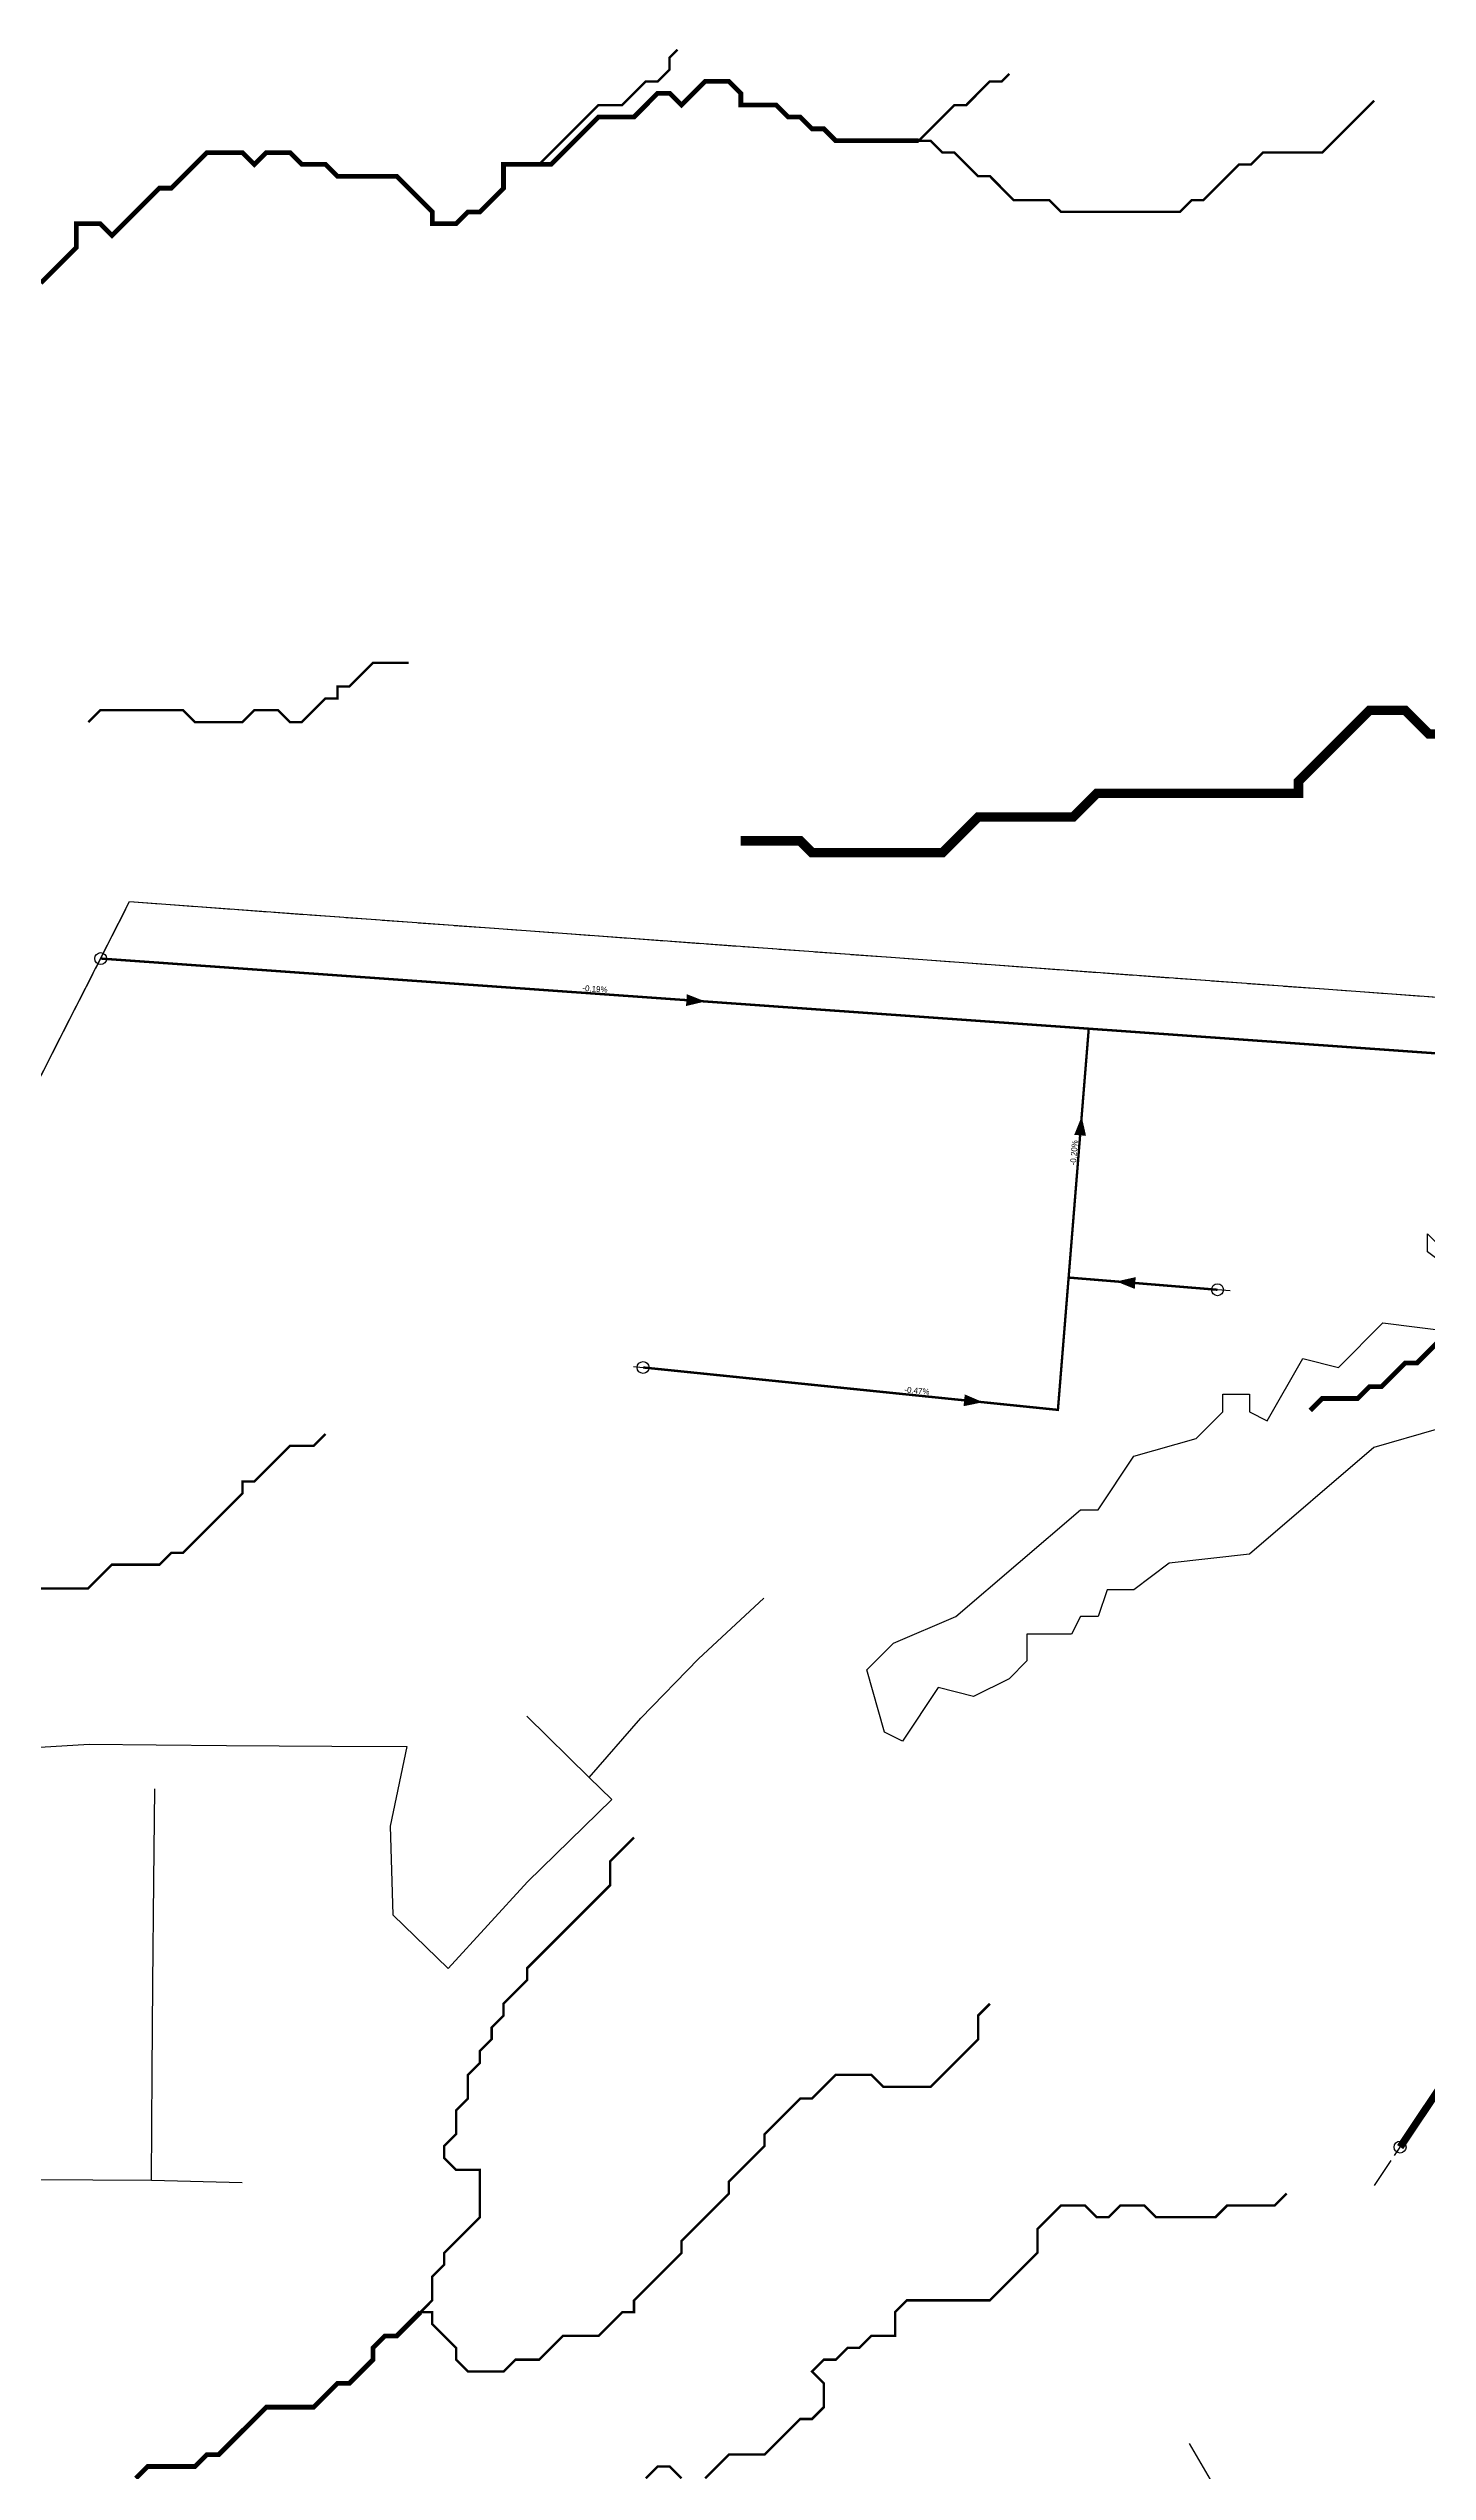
# Model space of a CAD drawing. Header units: metres. Extents: x 442821 to 452274, y 2561971 to 2571293.
# Drawn here: x 445550 to 446015, y 2567151 to 2567968 of the extents above; entities that cross this region are included whole.
import ezdxf
from ezdxf.enums import TextEntityAlignment as Align

# ---------------------------------------------------------------- set-up
doc = ezdxf.new("R2010")
doc.units = ezdxf.units.M
doc.header["$LTSCALE"] = 8
doc.linetypes.add('DASHDOT', pattern=[3.556, 2.54, -0.508, 0, -0.508])
doc.linetypes.add('DASHED', pattern=[1.524, 1.27, -0.254])
for name, color, linetype in [('A_ARROWS', 7, 'Continuous'), ('A_BUILT_2006', 252, 'Continuous'), ('A_CATCHMENTS', 7, 'Continuous'), ('A_ENVELOPE', 3, 'Continuous'), ('A_GRADIENT', 8, 'Continuous'), ('A_HEAD_GAP', 8, 'Continuous'), ('A_HEADS', 8, 'Continuous'), ('A_LATERAL', 7, 'Continuous'), ('A_STREAMS', 5, 'Continuous'), ('A_SUBMAIN', 7, 'Continuous'), ('A_WADI', 4, 'Continuous')]:
    doc.layers.add(name, color=color, linetype=linetype)

msp = doc.modelspace()

# ---------------------------------------------------------------- linework, layer by layer
at = {"layer": 'A_ARROWS', "color": 1}
for points in [[(445771.35, 2567646.39), (445764.83, 2567644.85), (445765.11, 2567648.84)], [(445898.24, 2567607.63), (445899.72, 2567601.09), (445895.73, 2567601.41)], [(445909.93, 2567551.97), (445916.47, 2567553.44), (445916.15, 2567549.45)], [(445864.98, 2567511.25), (445858.41, 2567509.91), (445858.82, 2567513.89)]]:
    msp.add_solid(points, dxfattribs=at)
at = {"layer": 'A_BUILT_2006', "color": 252}
for points in [[(445769.1, 2567424.71), (445791.02, 2567445.17)], [(445749.55, 2567404.74), (445769.1, 2567424.71)], [(445732.22, 2567384.69), (445711.2, 2567405.34)], [(445732.22, 2567384.69), (445749.55, 2567404.74)], [(445543.21, 2567394.75), (445563.59, 2567395.89)], [(445563.59, 2567395.89), (445586.21, 2567395.76)], [(445586.21, 2567395.76), (445609.93, 2567395.55)], [(445609.93, 2567395.55), (445645.38, 2567395.23)], [(445645.38, 2567395.23), (445670.67, 2567395.15)], [(445670.67, 2567395.15), (445665.06, 2567368.27)], [(445585.42, 2567349.8), (445585.7, 2567380.84)], [(445739.81, 2567377.3), (445732.22, 2567384.69)], [(445711.39, 2567349.48), (445739.81, 2567377.3)], [(445665.06, 2567368.27), (445665.96, 2567338.43)], [(445585.11, 2567315.1), (445585.42, 2567349.8)], [(445684.69, 2567320.3), (445711.39, 2567349.48)], [(445665.96, 2567338.43), (445684.69, 2567320.3)], [(445584.84, 2567285.29), (445585.11, 2567315.1)], [(445584.62, 2567248.97), (445584.84, 2567285.29)], [(445542.88, 2567249.19), (445564.86, 2567249.07)], [(445564.86, 2567249.07), (445584.62, 2567248.97)], [(445584.62, 2567248.97), (445615.19, 2567248.1)], [(445949.54, 2567134.51), (445934.6, 2567160.12)]]:
    msp.add_lwpolyline(points, dxfattribs=at)
at = {"layer": 'A_CATCHMENTS', "color": 1, "linetype": 'DASHED'}
msp.add_lwpolyline([(443922.94, 2562555.55), (443114.8, 2564922.91), (443209.88, 2566349.03), (444250.94, 2566757.85), (444822.46, 2567173.82), (445231.12, 2567163.27), (445231.12, 2567163.27), (445237.14, 2567172.34), (445244.51, 2567184.42), (445254.96, 2567200.18), (445266.23, 2567215.96), (445278.34, 2567231.76), (445291.28, 2567247.57), (445305.05, 2567263.4), (445319.65, 2567279.24), (445363.42, 2567324.2), (445388.2, 2567348.51), (445356.01, 2567395.87), (445444.13, 2567418.61), (445577.23, 2567680.07), (447425.06, 2567544.86)], dxfattribs=at)
at = {"layer": 'A_ENVELOPE', "color": 3}
msp.add_lwpolyline([(443922.94, 2562555.55), (443114.8, 2564922.91), (443209.88, 2566349.03), (444250.94, 2566757.85), (445002.03, 2567304.52), (445444.13, 2567418.61), (445577.23, 2567680.07), (447477.54, 2567541.02)], dxfattribs=at)
at = {"layer": 'A_HEAD_GAP', "color": 8, "linetype": 'DASHED'}
for points in [[(445948.3, 2567548.82), (445944.04, 2567549.17)], [(445747.09, 2567523.31), (445750.37, 2567522.97)], [(445996.94, 2567247.12), (446005.62, 2567260.08)]]:
    msp.add_lwpolyline(points, dxfattribs=at)
at = {"layer": 'A_HEADS', "color": 1}
for centre in [(445567.46, 2567660.86), (445944.04, 2567549.17), (445750.37, 2567522.97), (446005.62, 2567260.08)]:
    msp.add_circle(centre, 2, dxfattribs=at)
at = {"layer": 'A_LATERAL', "color": 1, "linetype": 'DASHDOT', "const_width": 0.8}
for points in [[(445567.46, 2567660.86), (445900.63, 2567637.21)], [(445893.84, 2567553.29), (445900.63, 2567637.21)], [(445900.63, 2567637.21), (446189.12, 2567616.73)], [(445750.37, 2567522.97), (445890.23, 2567508.67), (445893.84, 2567553.29)], [(445944.04, 2567549.17), (445893.84, 2567553.29)]]:
    msp.add_lwpolyline(points, dxfattribs=at)
at = {"layer": 'A_STREAMS', "color": 5}
for points, const_width in [([(445762, 2567967.35), (445759.3, 2567964.66), (445759.3, 2567960.66), (445755.3, 2567956.66), (445751.3, 2567956.66), (445747.3, 2567952.66), (445743.3, 2567948.65), (445739.3, 2567948.65), (445735.3, 2567948.65), (445731.3, 2567944.65), (445727.3, 2567940.65), (445723.3, 2567936.65), (445719.3, 2567932.65), (445715.3, 2567928.65)], 0.8), ([(445843.32, 2567936.65), (445839.32, 2567936.65), (445835.32, 2567936.65), (445831.31, 2567936.65), (445827.31, 2567936.65), (445823.31, 2567936.65), (445819.31, 2567936.65), (445815.31, 2567936.65), (445811.31, 2567940.65), (445807.31, 2567940.65), (445803.31, 2567944.65), (445799.31, 2567944.65), (445795.31, 2567948.65), (445791.31, 2567948.65), (445787.31, 2567948.65), (445783.31, 2567948.65), (445783.31, 2567952.66), (445779.31, 2567956.66), (445775.31, 2567956.66), (445771.31, 2567956.66), (445767.31, 2567952.66), (445763.31, 2567948.65), (445759.3, 2567952.66), (445755.3, 2567952.66), (445751.3, 2567948.65), (445747.3, 2567944.65), (445743.3, 2567944.65), (445739.3, 2567944.65), (445735.3, 2567944.65), (445731.3, 2567940.65), (445727.3, 2567936.65), (445723.3, 2567932.65), (445719.3, 2567928.65), (445715.3, 2567928.65)], 1.6), ([(445873.83, 2567959.17), (445871.32, 2567956.66), (445867.32, 2567956.66), (445863.32, 2567952.66), (445859.32, 2567948.65), (445855.32, 2567948.65), (445851.32, 2567944.65), (445847.32, 2567940.65), (445843.32, 2567936.65)], 0.8), ([(445996.85, 2567950.17), (445995.34, 2567948.65), (445991.34, 2567944.65), (445987.34, 2567940.65), (445983.34, 2567936.65), (445979.33, 2567932.65), (445975.33, 2567932.65), (445971.33, 2567932.65), (445967.33, 2567932.65), (445963.33, 2567932.65), (445959.33, 2567932.65), (445955.33, 2567928.65), (445951.33, 2567928.65), (445947.33, 2567924.65), (445943.33, 2567920.64), (445939.33, 2567916.64), (445935.33, 2567916.64), (445931.33, 2567912.64), (445927.33, 2567912.64), (445923.33, 2567912.64), (445919.33, 2567912.64), (445915.33, 2567912.64), (445911.33, 2567912.64), (445907.32, 2567912.64), (445903.32, 2567912.64), (445899.32, 2567912.64), (445895.32, 2567912.64), (445891.32, 2567912.64), (445887.32, 2567916.64), (445883.32, 2567916.64), (445879.32, 2567916.64), (445875.32, 2567916.64), (445871.32, 2567920.64), (445867.32, 2567924.65), (445863.32, 2567924.65), (445859.32, 2567928.65), (445855.32, 2567932.65), (445851.32, 2567932.65), (445847.32, 2567936.65), (445843.32, 2567936.65)], 0.8), ([(445715.3, 2567928.65), (445711.3, 2567928.65), (445707.3, 2567928.65), (445703.3, 2567928.65), (445703.3, 2567924.65), (445703.3, 2567920.64), (445699.3, 2567916.64), (445695.3, 2567912.64), (445691.3, 2567912.64), (445687.29, 2567908.64), (445683.29, 2567908.64), (445679.29, 2567908.64), (445679.29, 2567912.64), (445675.29, 2567916.64), (445671.29, 2567920.64), (445667.29, 2567924.65), (445663.29, 2567924.65), (445659.29, 2567924.65), (445655.29, 2567924.65), (445651.29, 2567924.65), (445647.29, 2567924.65), (445643.29, 2567928.65), (445639.29, 2567928.65), (445635.29, 2567928.65), (445631.29, 2567932.65), (445627.29, 2567932.65), (445623.29, 2567932.65), (445619.29, 2567928.65), (445615.28, 2567932.65), (445611.28, 2567932.65), (445607.28, 2567932.65), (445603.28, 2567932.65), (445599.28, 2567928.65), (445595.28, 2567924.65), (445591.28, 2567920.64), (445587.28, 2567920.64), (445583.28, 2567916.64), (445579.28, 2567912.64), (445575.28, 2567908.64), (445571.28, 2567904.64), (445567.28, 2567908.64), (445563.28, 2567908.64), (445559.28, 2567908.64), (445559.28, 2567904.64), (445559.28, 2567900.64), (445555.28, 2567896.64), (445551.28, 2567892.63), (445547.28, 2567888.63)], 1.6), ([(445671.29, 2567760.59), (445667.29, 2567760.59), (445663.29, 2567760.59), (445659.29, 2567760.59), (445655.29, 2567756.59), (445651.29, 2567752.59), (445647.29, 2567752.59), (445647.29, 2567748.58), (445643.29, 2567748.58), (445639.29, 2567744.58), (445635.29, 2567740.58), (445631.29, 2567740.58), (445627.29, 2567744.58), (445623.29, 2567744.58), (445619.29, 2567744.58), (445615.28, 2567740.58), (445611.28, 2567740.58), (445607.28, 2567740.58), (445603.28, 2567740.58), (445599.28, 2567740.58), (445595.28, 2567744.58), (445591.28, 2567744.58), (445587.28, 2567744.58), (445583.28, 2567744.58), (445579.28, 2567744.58), (445575.28, 2567744.58), (445571.28, 2567744.58), (445567.28, 2567744.58), (445563.28, 2567740.58)], 0.8), ([(446019.34, 2567736.58), (446015.34, 2567736.58), (446011.34, 2567740.58), (446007.34, 2567744.58), (446003.34, 2567744.58), (445999.34, 2567744.58), (445995.34, 2567744.58), (445991.34, 2567740.58), (445987.34, 2567736.58), (445983.34, 2567732.58), (445979.33, 2567728.58), (445975.33, 2567724.58), (445971.33, 2567720.57), (445971.33, 2567716.57), (445967.33, 2567716.57), (445963.33, 2567716.57), (445959.33, 2567716.57), (445955.33, 2567716.57), (445951.33, 2567716.57), (445947.33, 2567716.57), (445943.33, 2567716.57), (445939.33, 2567716.57), (445935.33, 2567716.57), (445931.33, 2567716.57), (445927.33, 2567716.57), (445923.33, 2567716.57), (445919.33, 2567716.57), (445915.33, 2567716.57), (445911.33, 2567716.57), (445907.32, 2567716.57), (445903.32, 2567716.57), (445899.32, 2567712.57), (445895.32, 2567708.57), (445891.32, 2567708.57), (445887.32, 2567708.57), (445883.32, 2567708.57), (445879.32, 2567708.57), (445875.32, 2567708.57), (445871.32, 2567708.57), (445867.32, 2567708.57), (445863.32, 2567708.57), (445859.32, 2567704.57), (445855.32, 2567700.57), (445851.32, 2567696.57), (445847.32, 2567696.57), (445843.32, 2567696.57), (445839.32, 2567696.57), (445835.32, 2567696.57), (445831.31, 2567696.57), (445827.31, 2567696.57), (445823.31, 2567696.57), (445819.31, 2567696.57), (445815.31, 2567696.57), (445811.31, 2567696.57), (445807.31, 2567696.57), (445803.31, 2567700.57), (445799.31, 2567700.57), (445795.31, 2567700.57), (445791.31, 2567700.57), (445787.31, 2567700.57), (445783.31, 2567700.57)], 3.2), ([(446027.34, 2567540.51), (446023.34, 2567536.51), (446019.34, 2567532.51), (446015.34, 2567528.51), (446011.34, 2567524.51), (446007.34, 2567524.51), (446003.34, 2567520.5), (445999.34, 2567516.5), (445995.34, 2567516.5), (445991.34, 2567512.5), (445987.34, 2567512.5), (445983.34, 2567512.5), (445979.33, 2567512.5), (445975.33, 2567508.5)], 1.6), ([(445643.29, 2567500.5), (445639.29, 2567496.5), (445635.29, 2567496.5), (445631.29, 2567496.5), (445627.29, 2567492.5), (445623.29, 2567488.49), (445619.29, 2567484.49), (445615.28, 2567484.49), (445615.28, 2567480.49), (445611.28, 2567476.49), (445607.28, 2567472.49), (445603.28, 2567468.49), (445599.28, 2567464.49), (445595.28, 2567460.48), (445591.28, 2567460.48), (445587.28, 2567456.48), (445583.28, 2567456.48), (445579.28, 2567456.48), (445575.28, 2567456.48), (445571.28, 2567456.48), (445567.28, 2567452.48), (445563.28, 2567448.48), (445559.28, 2567448.48), (445555.28, 2567448.48), (445551.28, 2567448.48), (445547.28, 2567448.48)], 0.8), ([(445747.3, 2567364.45), (445743.3, 2567360.45), (445739.3, 2567356.45), (445739.3, 2567352.45), (445739.3, 2567348.44), (445735.3, 2567344.44), (445731.3, 2567340.44), (445727.3, 2567336.44), (445723.3, 2567332.44), (445719.3, 2567328.44), (445715.3, 2567324.44), (445711.3, 2567320.44), (445711.3, 2567316.43), (445707.3, 2567312.43), (445703.3, 2567308.43), (445703.3, 2567304.43), (445699.3, 2567300.43), (445699.3, 2567296.43), (445695.3, 2567292.43), (445695.3, 2567288.42), (445691.3, 2567284.42), (445691.3, 2567280.42), (445691.3, 2567276.42), (445687.29, 2567272.42), (445687.29, 2567268.42), (445687.29, 2567264.42), (445683.29, 2567260.41), (445683.29, 2567256.41), (445687.29, 2567252.41), (445691.3, 2567252.41), (445695.3, 2567252.41), (445695.3, 2567248.41), (445695.3, 2567244.41), (445695.3, 2567240.41), (445695.3, 2567236.41), (445691.3, 2567232.4), (445687.29, 2567228.4), (445683.29, 2567224.4), (445683.29, 2567220.4), (445679.29, 2567216.4), (445679.29, 2567212.4), (445679.29, 2567208.4), (445675.29, 2567204.39)], 0.8), ([(445867.32, 2567308.43), (445863.32, 2567304.43), (445863.32, 2567300.43), (445863.32, 2567296.43), (445859.32, 2567292.43), (445855.32, 2567288.42), (445851.32, 2567284.42), (445847.32, 2567280.42), (445843.32, 2567280.42), (445839.32, 2567280.42), (445835.32, 2567280.42), (445831.31, 2567280.42), (445827.31, 2567284.42), (445823.31, 2567284.42), (445819.31, 2567284.42), (445815.31, 2567284.42), (445811.31, 2567280.42), (445807.31, 2567276.42), (445803.31, 2567276.42), (445799.31, 2567272.42), (445795.31, 2567268.42), (445791.31, 2567264.42), (445791.31, 2567260.41), (445787.31, 2567256.41), (445783.31, 2567252.41), (445779.31, 2567248.41), (445779.31, 2567244.41), (445775.31, 2567240.41), (445771.31, 2567236.41), (445767.31, 2567232.4), (445763.31, 2567228.4), (445763.31, 2567224.4), (445759.3, 2567220.4), (445755.3, 2567216.4), (445751.3, 2567212.4), (445747.3, 2567208.4), (445747.3, 2567204.39), (445743.3, 2567204.39), (445739.3, 2567200.39), (445735.3, 2567196.39), (445731.3, 2567196.39), (445727.3, 2567196.39), (445723.3, 2567196.39), (445719.3, 2567192.39), (445715.3, 2567188.39), (445711.3, 2567188.39), (445707.3, 2567188.39), (445703.3, 2567184.39), (445699.3, 2567184.39), (445695.3, 2567184.39), (445691.3, 2567184.39), (445687.29, 2567188.39), (445687.29, 2567192.39), (445683.29, 2567196.39), (445679.29, 2567200.39), (445679.29, 2567204.39), (445675.29, 2567204.39)], 0.8), ([(445967.33, 2567244.41), (445963.33, 2567240.41), (445959.33, 2567240.41), (445955.33, 2567240.41), (445951.33, 2567240.41), (445947.33, 2567240.41), (445943.33, 2567236.41), (445939.33, 2567236.41), (445935.33, 2567236.41), (445931.33, 2567236.41), (445927.33, 2567236.41), (445923.33, 2567236.41), (445919.33, 2567240.41), (445915.33, 2567240.41), (445911.33, 2567240.41), (445907.32, 2567236.41), (445903.32, 2567236.41), (445899.32, 2567240.41), (445895.32, 2567240.41), (445891.32, 2567240.41), (445887.32, 2567236.41), (445883.32, 2567232.4), (445883.32, 2567228.4), (445883.32, 2567224.4), (445879.32, 2567220.4), (445875.32, 2567216.4), (445871.32, 2567212.4), (445867.32, 2567208.4), (445863.32, 2567208.4), (445859.32, 2567208.4), (445855.32, 2567208.4), (445851.32, 2567208.4), (445847.32, 2567208.4), (445843.32, 2567208.4), (445839.32, 2567208.4), (445835.32, 2567204.39), (445835.32, 2567200.39), (445835.32, 2567196.39), (445831.31, 2567196.39), (445827.31, 2567196.39), (445823.31, 2567192.39), (445819.31, 2567192.39), (445815.31, 2567188.39), (445811.31, 2567188.39), (445807.31, 2567184.39), (445811.31, 2567180.39), (445811.31, 2567176.38), (445811.31, 2567172.38), (445807.31, 2567168.38), (445803.31, 2567168.38), (445799.31, 2567164.38), (445795.31, 2567160.38), (445791.31, 2567156.38), (445787.31, 2567156.38), (445783.31, 2567156.38), (445779.31, 2567156.38), (445775.31, 2567152.38), (445771.31, 2567148.38)], 0.8), ([(445675.29, 2567204.39), (445671.29, 2567200.39), (445667.29, 2567196.39), (445663.29, 2567196.39), (445659.29, 2567192.39), (445659.29, 2567188.39), (445655.29, 2567184.39), (445651.29, 2567180.39), (445647.29, 2567180.39), (445643.29, 2567176.38), (445639.29, 2567172.38), (445635.29, 2567172.38), (445631.29, 2567172.38), (445627.29, 2567172.38), (445623.29, 2567172.38), (445619.29, 2567168.38), (445615.28, 2567164.38), (445611.28, 2567160.38), (445607.28, 2567156.38), (445603.28, 2567156.38), (445599.28, 2567152.38), (445595.28, 2567152.38), (445591.28, 2567152.38), (445587.28, 2567152.38), (445583.28, 2567152.38), (445579.28, 2567148.38)], 1.6), ([(445763.31, 2567148.38), (445759.3, 2567152.38), (445755.3, 2567152.38), (445751.3, 2567148.38)], 0.8)]:
    msp.add_lwpolyline(points, dxfattribs=dict(at, const_width=const_width))
at = {"layer": 'A_SUBMAIN', "color": 1, "linetype": 'DASHDOT', "const_width": 2.5}
msp.add_lwpolyline([(446005.62, 2567260.08), (446140.08, 2567460.97)], dxfattribs=at)
at = {"layer": 'A_WADI', "color": 4}
for points in [[(446026.8, 2567553.01), (446014.8, 2567562.01), (446014.8, 2567568.01), (446020.8, 2567562.01)], [(446017.8, 2567502.01), (445996.8, 2567496.01), (445954.8, 2567460.01), (445927.8, 2567457.01), (445915.8, 2567448.01), (445906.8, 2567448.01), (445903.8, 2567439.01), (445897.8, 2567439.01), (445894.8, 2567433.01), (445879.8, 2567433.01), (445879.8, 2567424.01), (445873.8, 2567418.01), (445861.8, 2567412.01), (445849.8, 2567415.01), (445837.8, 2567397.01), (445831.8, 2567400.01), (445825.8, 2567421.01), (445834.8, 2567430.01), (445855.8, 2567439.01), (445897.8, 2567475.01), (445903.8, 2567475.01), (445915.8, 2567493.01), (445936.8, 2567499.01), (445945.8, 2567508.01), (445945.8, 2567514.01), (445954.8, 2567514.01), (445954.8, 2567508.01), (445960.8, 2567505.01), (445972.8, 2567526.01), (445984.8, 2567523.01), (445999.8, 2567538.01), (446023.8, 2567535.01)]]:
    msp.add_lwpolyline(points, dxfattribs=at)

# ---------------------------------------------------------------- texts
at = {"layer": 'A_GRADIENT', "color": 1}
for s, rotation, p in [('-0.19%', -4.06034, (445734.04, 2567649.04)), ('-0.20%', 85.37084, (445897.24, 2567595.25)), ('-0.47%', -5.83844, (445842.56, 2567513.55))]:
    msp.add_text(s, height=2, rotation=rotation, dxfattribs=at).set_placement(p, align=Align.BOTTOM_CENTER)

doc.saveas('drawing.dxf')
